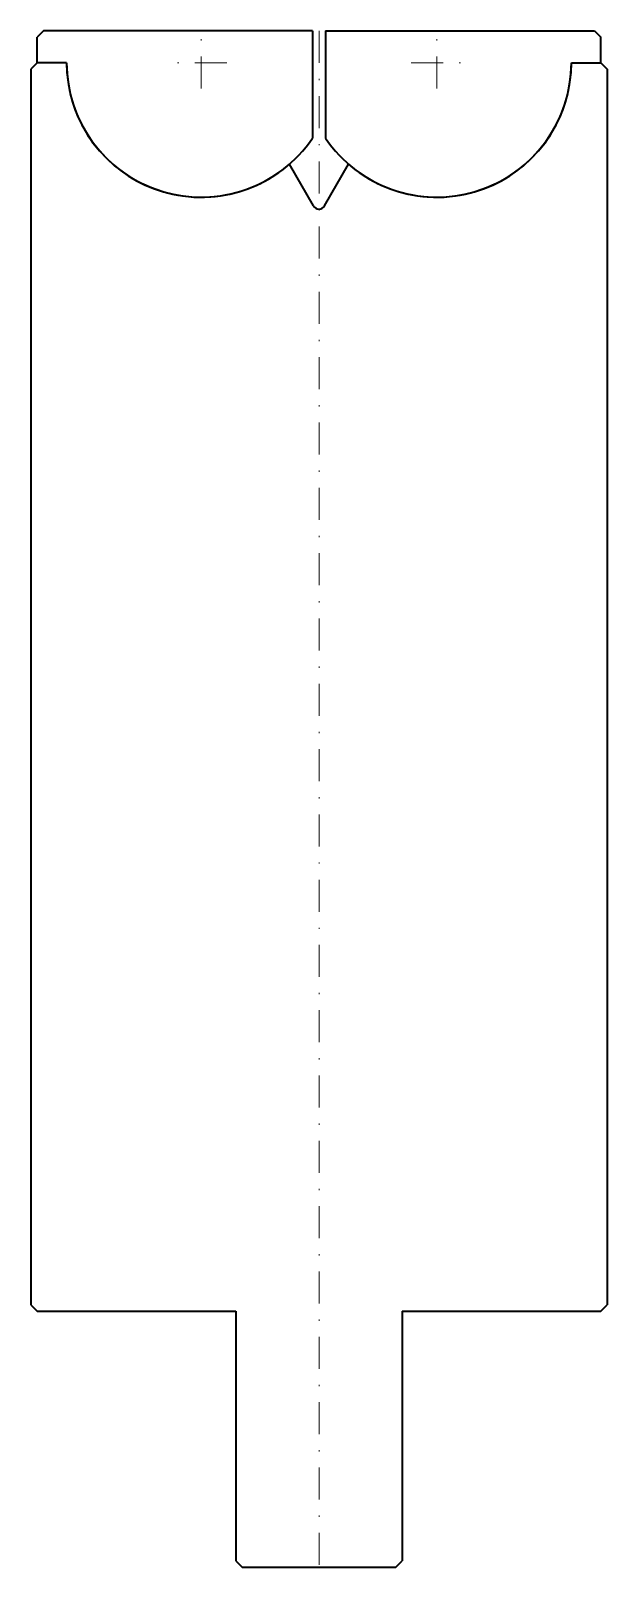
# Model space of a CAD drawing. Header units: millimetres. Extents: x -23 to 22, y -120 to 0.
import ezdxf

# ---------------------------------------------------------------- set-up
doc = ezdxf.new("R2010")
doc.units = ezdxf.units.MM
doc.header["$LTSCALE"] = 5
doc.linetypes.add('AUSGEZOGEN', pattern=[0])
doc.linetypes.add('DASHDOT', pattern=[1, 0.5, -0.25, 0, -0.25])
doc.layers.add('2', color=7, linetype='Continuous')

msp = doc.modelspace()

# ---------------------------------------------------------------- linework, layer by layer
at = {"layer": '2', "color": 7, "linetype": 'AUSGEZOGEN', "lineweight": 35}
for p, q in [((-21.5, 0), (-22, -0.5)), ((-0.5, 0), (-21.5, 0)), ((-0.5, 0), (-0.5, -8.38)), ((0.5, 0), (21.5, 0)), ((0.5, 0), (0.5, -8.38)), ((21.5, 0), (22, -0.5)), ((-22, -2.5), (-22, -0.5)), ((22, -2.5), (22, -0.5)), ((-22, -2.5), (-22.5, -3)), ((-22.5, -3), (-22.5, -99.5)), ((-19.7, -2.5), (-22, -2.5)), ((19.7, -2.5), (22, -2.5)), ((22, -2.5), (22.5, -3)), ((22.5, -3), (22.5, -99.5)), ((-0.43, -13.68), (-2.31, -10.43)), ((0.43, -13.68), (2.31, -10.43)), ((-22.5, -99.5), (-22, -100)), ((22, -100), (22.5, -99.5)), ((-22, -100), (-6.5, -100)), ((-6.5, -100), (-6.5, -119.5)), ((6.5, -100), (6.5, -119.5)), ((6.5, -100), (22, -100)), ((-6.5, -119.5), (-6, -120)), ((-6, -120), (6, -120)), ((6, -120), (6.5, -119.5))]:
    msp.add_line(p, q, dxfattribs=at)
at = {"layer": '2', "color": 7, "linetype": 'DASHDOT', "lineweight": 18}
for p, q in [((0, 0), (0, -120)), ((-9.2, -4.5), (-9.2, -0.5)), ((9.2, -4.5), (9.2, -0.5)), ((-7.2, -2.5), (-11.2, -2.5)), ((7.2, -2.5), (11.2, -2.5))]:
    msp.add_line(p, q, dxfattribs=at)
at = {"layer": '2', "color": 7, "linetype": 'AUSGEZOGEN', "lineweight": 35}
for centre, radius, start, end in [((-9.2, -2.5), 10.5, 180, 325.9523), ((-9.2, -2.5), 10.5, 180, 310.9806), ((9.2, -2.5), 10.5, 214.0477, 0), ((9.2, -2.5), 10.5, 229.0194, 0), ((0, -13.43), 0.5, 210, 330)]:
    msp.add_arc(centre, radius, start, end, dxfattribs=at)

doc.saveas('drawing.dxf')
